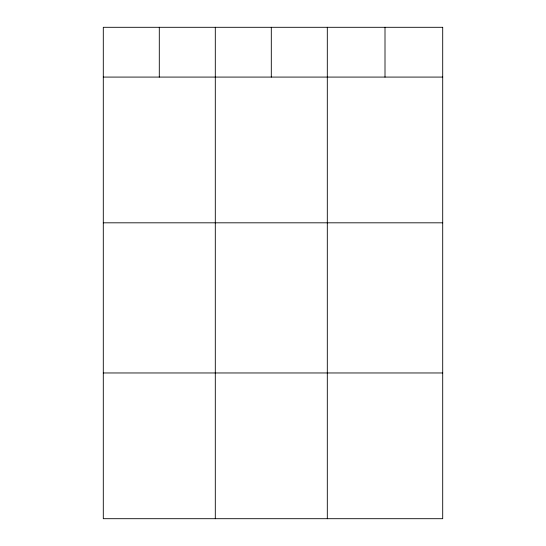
<?xml version="1.0" encoding="UTF-8"?>
<svg xmlns="http://www.w3.org/2000/svg" width="546" height="546" viewBox="0 0 546 546"><rect width="100%" height="100%" fill="white"/><g stroke="black" fill="none" stroke-linecap="round" stroke-linejoin="round"><path stroke-width="0.82" d="M103.296 77.082L442.704 77.082M103.296 222.816L442.704 222.816M103.296 372.966L442.704 372.966M385.005 27.3L385.005 77.082M327.307 27.3L327.307 518.7M271.301 27.3L271.301 77.082M215.301 27.3L215.301 518.7M159.296 27.3L159.296 77.082M442.704 27.3L103.296 27.3L103.296 518.7L442.704 518.7L442.704 27.3"/></g></svg>
